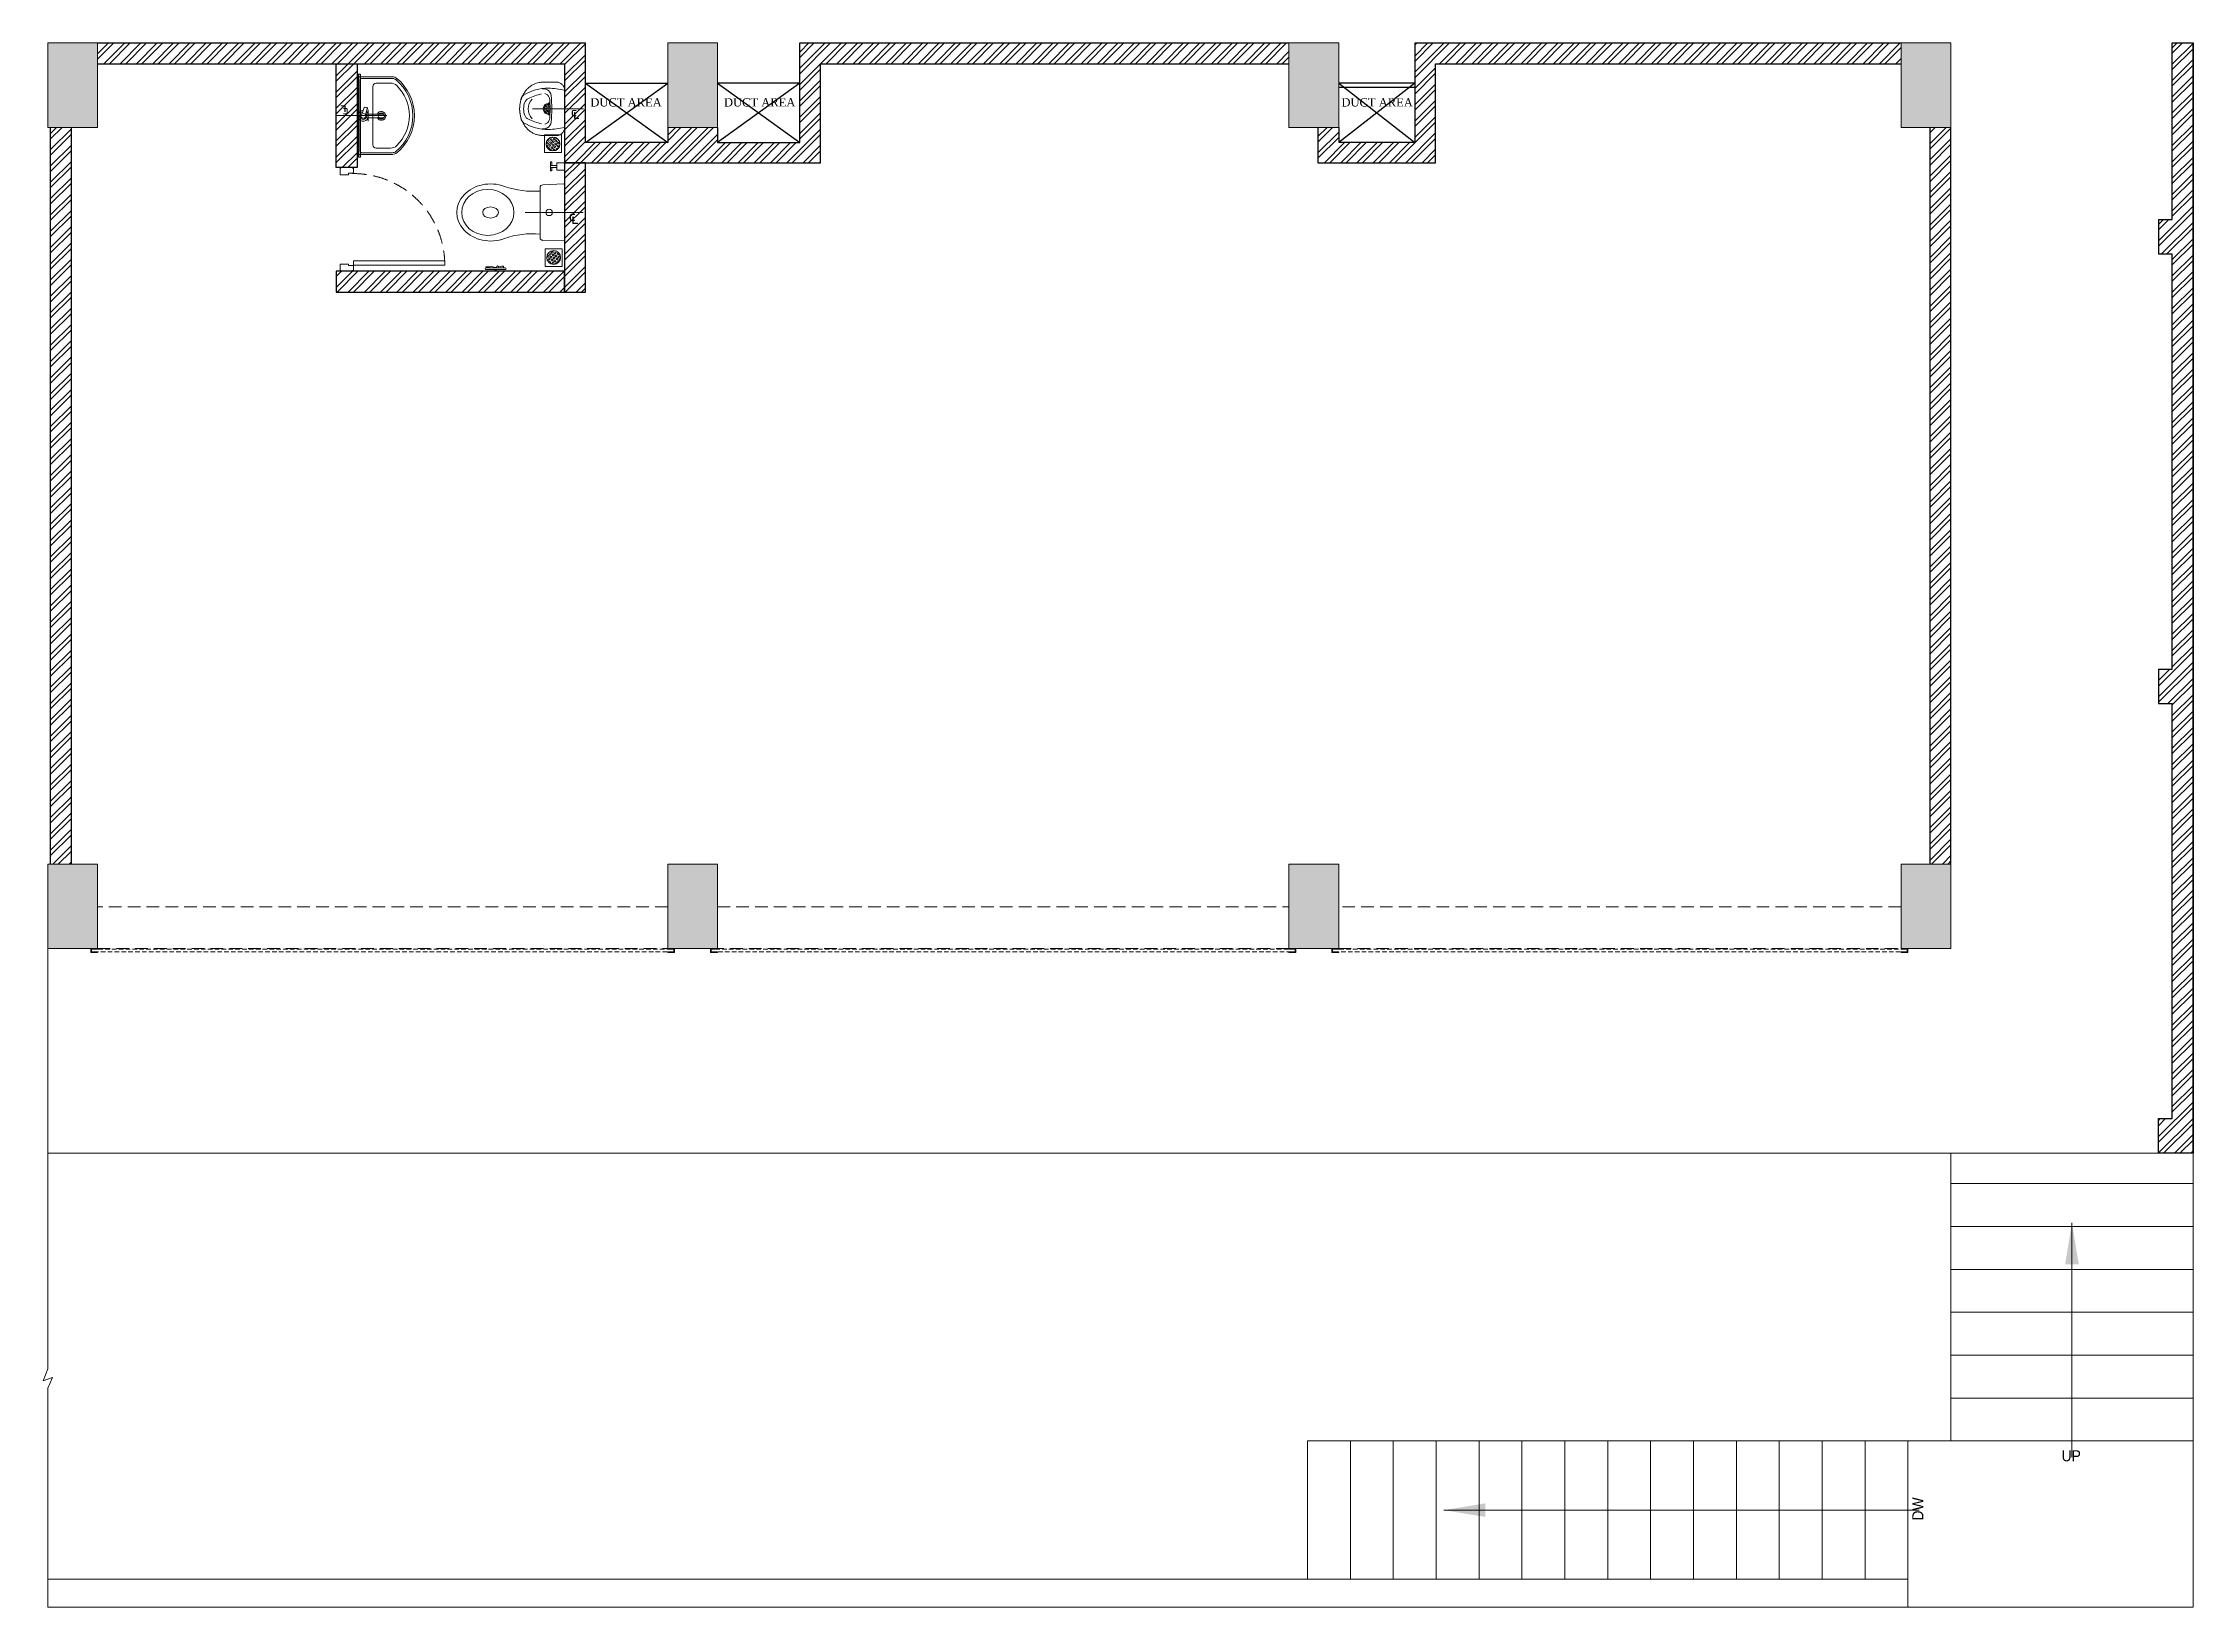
# Model space of a CAD drawing. Header units: feet. Extents: x -35 to 15505, y 0 to 11305.
import ezdxf

# ---------------------------------------------------------------- set-up
doc = ezdxf.new("R2010")
doc.units = ezdxf.units.FT
doc.header["$LTSCALE"] = 33
doc.header["$MEASUREMENT"] = 0
for name, pattern in [('a_p6_plan_L18$0$HIDDEN', [0.375, 0.25, -0.125]), ('CENTER', [2, 1.25, -0.25, 0.25, -0.25]), ('DOT2', [0.125, 0, -0.125]), ('HIDDEN', [9.525, 6.35, -3.175]), ('HIDDEN2', [4.7625, 3.175, -1.5875]), ('HIDDENX2', [0.75, 0.5, -0.25])]:
    doc.linetypes.add(name, pattern=pattern)
for name, color, linetype, lineweight in [('A-shutter', 8, 'Continuous', 18), ('beam', 90, 'Continuous', 9), ('centerline-toilets', 2, 'CENTER', 13), ('Column', 243, 'Continuous', 9), ('column hatch', 5, 'Continuous', 0), ('Door', 2, 'Continuous', 13), ('ele', 252, 'Continuous', 13), ('Fhitting', 152, 'Continuous', 30), ('LENS-DOOR', 34, 'Continuous', 20), ('LN-HATCH', 251, 'Continuous', 0), ('Mirror', 150, 'Continuous', 20), ('Panelling', 65, 'Continuous', 18), ('PARTITION', 22, 'Continuous', 30), ('rolling shutter', 1, 'Continuous', 5), ('Steps', 4, 'Continuous', 9), ('Toilet', 5, 'Continuous', 9)]:
    doc.layers.add(name, color=color, linetype=linetype, lineweight=lineweight)
doc.layers.add('A-WALL', color=1, linetype='Continuous')
doc.styles.add('RD', font='arial.ttf', dxfattribs={"width": 0.9})
doc.styles.get("Standard").update_dxf_attribs({"font": 'GILC____.TTF'})
doc.dimstyles.new('D1', dxfattribs={"dimtxt": 8, "dimasz": 5, "dimexe": 3, "dimexo": 0, "dimgap": 2, "dimtad": 1, "dimdec": 1, "dimzin": 0, "dimdsep": 46, "dimlunit": 4, "dimtxsty": 'Standard', "dimblk": 'OBLIQUE', "dimcen": 0.09, "dimadec": 0, "dimazin": 0, "dimtfac": 1, "dimtdec": 1, "dimtofl": 0, "dimtmove": 0, "dimatfit": 3, "dimfxl": 1, "dimtolj": 1, "dimtzin": 0, "dimlwd": 0, "dimlwe": 0, "dimarcsym": 0})
pattern_1 = [(45, (15505, 0), (-58.86664, 58.86664), []), (45, (15544.244, 0), (-58.86664, 58.86664), [])]

# ---------------------------------------------------------------- blocks, each defined once
blk = doc.blocks.new('_Oblique')
at = {"color": 0, "lineweight": -2}
blk.add_line((-0.5, -0.5), (0.5, 0.5), dxfattribs=at)
blk = doc.blocks.new('*U11')
at = {"layer": 'A-shutter', "color": 5, "ltscale": 10}
for points in [[(41036291, -1561539), (41036291, -1561544), (41036246, -1561544), (41036246, -1561564), (41036291, -1561564), (41036291, -1561569), (41036241, -1561569), (41036241, -1561539)], [(41040411, -1561539), (41040411, -1561544), (41040456, -1561544), (41040456, -1561564), (41040411, -1561564), (41040411, -1561569), (41040461, -1561569), (41040461, -1561539)]]:
    blk.add_lwpolyline(points, close=True, dxfattribs=at)
at = {"layer": 'A-shutter', "color": 5, "linetype": 'HIDDENX2', "ltscale": 2}
blk.add_lwpolyline([(41036246, -1561544), (41036246, -1561564), (41040456, -1561564), (41040456, -1561544)], close=True, dxfattribs=at)
blk = doc.blocks.new('*U9')
at = {"layer": 'A-shutter', "color": 5, "ltscale": 10}
for points in [[(41036291, -1561539), (41036291, -1561544), (41036246, -1561544), (41036246, -1561564), (41036291, -1561564), (41036291, -1561569), (41036241, -1561569), (41036241, -1561539)], [(41040421, -1561539), (41040421, -1561544), (41040466, -1561544), (41040466, -1561564), (41040421, -1561564), (41040421, -1561569), (41040471, -1561569), (41040471, -1561539)]]:
    blk.add_lwpolyline(points, close=True, dxfattribs=at)
at = {"layer": 'A-shutter', "color": 5, "linetype": 'HIDDENX2', "ltscale": 2}
blk.add_lwpolyline([(41036246, -1561544), (41036246, -1561564), (41040466, -1561564), (41040466, -1561544)], close=True, dxfattribs=at)
blk = doc.blocks.new('*U10')
at = {"layer": 'A-shutter', "color": 5, "ltscale": 10}
for points in [[(41036356, -1561539), (41036356, -1561544), (41036311, -1561544), (41036311, -1561564), (41036356, -1561564), (41036356, -1561569), (41036306, -1561569), (41036306, -1561539)], [(41040421, -1561539), (41040421, -1561544), (41040466, -1561544), (41040466, -1561564), (41040421, -1561564), (41040421, -1561569), (41040471, -1561569), (41040471, -1561539)]]:
    blk.add_lwpolyline(points, close=True, dxfattribs=at)
at = {"layer": 'A-shutter', "color": 5, "linetype": 'HIDDENX2', "ltscale": 2}
blk.add_lwpolyline([(41036311, -1561544), (41036311, -1561564), (41040466, -1561564), (41040466, -1561544)], close=True, dxfattribs=at)
blk = doc.blocks.new('Wash Basin')
at = {"layer": 'PARTITION', "lineweight": 9}
h = blk.add_hatch(dxfattribs=at)
h.set_pattern_fill('ANSI38', color=256, scale=70, angle=990, style=0, double=1)
h.set_pattern_definition([(315, (-64.7135, -33.325), (6.18718, 6.18718), []), (45, (-64.7135, -33.325), (6.18718, 18.56155), [21.875, -13.125])])
h.paths.add_polyline_path([(300, -22), (-300, -22), (-300, -34), (300, -34)])
at = {"layer": 'centerline-toilets', "linetype": 'HIDDEN', "ltscale": 10}
blk.add_line((0, -238), (0, 130), dxfattribs=at)
at = {"layer": 'Mirror', "ltscale": 0.5}
blk.add_lwpolyline([(-300, -34), (-300, -46), (300, -46), (300, -34)], close=True, dxfattribs=at)
at = {"layer": 'Panelling', "lineweight": 9}
blk.add_lwpolyline([(-300, -22), (-300, -34), (300, -34), (300, -22)], close=True, dxfattribs=at)
at = {"layer": 'Toilet', "ltscale": 100}
for p, q in [((-280, -32), (-280, -278)), ((-270, -22), (270, -22)), ((-268, -55), (-268, -278)), ((-258, -45), (258, -45)), ((-15, -89), (-15, -208)), ((11, -208), (11, -89)), ((268, -55), (268, -278)), ((280, -32), (280, -278))]:
    blk.add_line(p, q, dxfattribs=at)
blk.add_lwpolyline([(-235, -264, 0.191896), (-217, -309, 0.420236), (217, -309, 0.191896), (235, -264), (235, -161, 0.414214), (210, -136), (-210, -136, 0.414214), (-235, -161)], format="xyb", close=True, dxfattribs=at)
blk.add_lwpolyline([(41, -103), (-41, -103)], dxfattribs=at)
blk.add_lwpolyline([(23, -62), (58, -74, -0.414214), (61, -81), (58, -93, -0.414214), (50, -96), (16, -85)], format="xyb", dxfattribs=at)
for centre, radius in [((-2, -67), 17.5), ((-2, -197), 22.5)]:
    blk.add_circle(centre, radius, dxfattribs=at)
for centre, radius, start, end in [((-270, -32), 10, 90, 180), ((-258, -55), 10, 90, 180), ((258, -55), 10, 0, 90), ((270, -32), 10, 0, 90), ((-230, -278), 50, 180, 218.4461), ((0, -89), 348, 219.2826, 320.7174), ((-230, -278), 38, 180, 218.4461), ((0, -89), 336, 219.313, 320.687), ((-2, -197), 32.1, 113.0898, 66.246), ((-2, -197), 20.5, 128.0403, 237.2899), ((-2, -197), 20.5, 304.4733, 50.7332), ((230, -278), 38, 321.5539, 0), ((230, -278), 50, 321.5539, 0)]:
    blk.add_arc(centre, radius, start, end, dxfattribs=at)
for centre, major_axis, start_param, end_param in [((-2, -67), (0, 38.3), 4.720493, 9.081982), ((-2, -67), (-0.2, -25.6), 1.769108, 7.074098), ((-2, -67), (0, 38.3), 3.484555, 4.083576), ((-2, -208), (-9.04, 9.04), 0.785398, 3.926991)]:
    blk.add_ellipse(centre, major_axis=major_axis, ratio=1, start_param=start_param, end_param=end_param, dxfattribs=at)
at = {"layer": 'centerline-toilets', "linetype": 'DOT2', "insert": (33, 62), "char_height": 75, "width": 495.83, "attachment_point": 5, "rotation": 90}
blk.add_mtext('{\\fISOCPEUR|b0|i0|c0|p34;℄}', dxfattribs=at)
blk = doc.blocks.new('DLF-RSP-AR-CD-DWG-4DT-3113$0$X-TYPICAL TOILET UPPER FLOORS - 02$0$urinals')
at = {"layer": 'Toilet'}
for p, q in [((0, -16), (0, 8)), ((-46, -115), (46, -115)), ((0, -105), (0, -161))]:
    blk.add_line(p, q, dxfattribs=at)
blk.add_lwpolyline([(135, 0), (-135, 0, 0.036949), (-150, -116, 0.138094), (-100, -297, 0.221721), (-52, -318, 0.062656), (0, -325, 0.062656), (52, -318, 0.221721), (100, -297, 0.138094), (150, -116, 0.036949)], format="xyb", close=True, dxfattribs=at)
for centre, radius, start, end in [((-91, -153), 53.8, 148.4868, 188.6401), ((-94, -145), 47.1, 93.3708, 154.4824), ((-71, -150), 40.2, 106.7016, 169.725), ((3, -1238), 1145, 90.1625, 95.0265), ((-51, -225), 119, 89.5454, 105.8857), ((0, -996), 891, 89.9918, 93.182), ((0, -115), 40, 167.428, 12.572), ((0, -115), 33, 164.1814, 15.8186), ((0, -115), 32, 163.6049, 16.3951), ((0, -115), 22.6, 155.6653, 24.3347), ((0, -115), 14.7, 139.9109, 40.0891), ((-3, -1238), 1145, 84.9735, 89.8375), ((0, -996), 891, 86.818, 90.0082), ((51, -225), 119, 74.1143, 90.4546), ((71, -150), 40.2, 10.275, 73.2984), ((94, -145), 47.1, 25.5176, 86.6292), ((91, -153), 53.8, 351.3599, 31.5132), ((414, -38), 538, 193.994, 204.5632), ((-30, -241), 50, 204.5632, 250.4606), ((-2, -165), 97.6, 225, 270.9552), ((-2, -161), 135, 250.4606, 270.6492), ((2, -165), 97.6, 269.0448, 315), ((2, -161), 135, 269.3508, 289.5394), ((30, -241), 50, 289.5394, 335.4368), ((-414, -38), 538, 335.4368, 346.006)]:
    blk.add_arc(centre, radius, start, end, dxfattribs=at)
blk.add_open_spline([(135, 0), (105, 0), (76, 0), (-13, 0), (-73, 0), (-133, 0), (-133, 0), (-134, 0), (-134, 0), (-135, 0), (-135, 0), (-135, 0), (-135, 0), (-135, 0), (-135, 0), (-135, 0), (-135, 0), (-135, 0), (-135, 0), (-135, 0), (-135, 0), (-135, 0), (-135, 0), (-136, 0), (-136, 0), (-136, 0), (-137, 0), (-138, 0), (-138, 0), (-141, 0), (-142, 0), (-146, -1), (-149, -2), (-155, -3), (-158, -5), (-163, -7), (-166, -9), (-171, -13), (-173, -15), (-178, -19), (-180, -22), (-184, -27), (-185, -29), (-188, -35), (-189, -38), (-191, -43), (-191, -46), (-192, -50), (-192, -51), (-192, -52), (-192, -54), (-193, -56), (-193, -56), (-193, -57), (-193, -57), (-193, -57), (-193, -57), (-193, -57), (-193, -57), (-193, -57), (-193, -57), (-193, -58), (-193, -58), (-193, -58), (-193, -58), (-193, -58), (-193, -58), (-193, -58), (-193, -59), (-193, -59), (-193, -60), (-193, -61), (-193, -62), (-193, -65), (-193, -66), (-193, -72), (-193, -75), (-193, -86), (-193, -93), (-193, -114), (-193, -128), (-193, -146), (-193, -145), (-193, -149), (-193, -150), (-193, -154), (-193, -156), (-193, -159), (-193, -159), (-193, -159), (-193, -159), (-193, -160), (-193, -160), (-193, -160), (-193, -160), (-193, -160), (-193, -160), (-193, -160), (-193, -160), (-193, -160), (-193, -160), (-193, -160), (-193, -161), (-193, -161), (-193, -161), (-193, -162), (-193, -162), (-192, -164), (-192, -165), (-192, -168), (-192, -170), (-192, -176), (-191, -180), (-189, -191), (-188, -198), (-183, -212), (-180, -219), (-173, -233), (-169, -240), (-159, -253), (-154, -259), (-142, -271), (-136, -277), (-123, -287), (-115, -292), (-101, -301), (-93, -305), (-77, -311), (-69, -314), (-53, -319), (-44, -321), (-28, -323), (-20, -324), (-9, -325), (-7, -325), (-3, -325), (-1, -325), (2, -325), (4, -325), (8, -325), (11, -325), (21, -324), (27, -323), (42, -321), (50, -319), (67, -315), (75, -312), (92, -305), (100, -301), (115, -292), (123, -288), (136, -277), (143, -271), (155, -259), (160, -252), (170, -238), (174, -231), (181, -217), (184, -210), (188, -195), (190, -188), (191, -179), (191, -178), (192, -174), (192, -171), (192, -168), (192, -167), (192, -164), (192, -162), (192, -160), (192, -160), (192, -160), (192, -160), (192, -160), (192, -159), (192, -159), (192, -159), (192, -158), (192, -157), (192, -156), (192, -155), (192, -152), (192, -150), (192, -143), (192, -144), (192, -132), (192, -124), (192, -99), (192, -82), (192, -65), (192, -64), (192, -62), (192, -60), (192, -58), (192, -58), (192, -57), (192, -57), (192, -57), (192, -57), (192, -57), (192, -57), (192, -57), (192, -57), (192, -57), (192, -57), (192, -56), (192, -56), (192, -55), (192, -55), (192, -53), (192, -52), (192, -48), (191, -46), (190, -40), (189, -37), (186, -31), (184, -28), (180, -22), (178, -19), (173, -14), (170, -12), (164, -8), (161, -6), (155, -3), (151, -2), (145, -1), (142, 0), (137, 0), (136, 0), (135, 0)], degree=3, knots=[0, 0, 0, 0, 0.329607, 0.329607, 0.988822, 0.988822, 0.996691, 0.996691, 0.998638, 0.998638, 0.99992, 0.99992, 1.000227, 1.000227, 1.000534, 1.000534, 1.001148, 1.001148, 1.002375, 1.002375, 1.00483, 1.00483, 1.009739, 1.009739, 1.019558, 1.019558, 1.039196, 1.039196, 1.078472, 1.078472, 1.157024, 1.157024, 1.314128, 1.314128, 1.471232, 1.471232, 1.628335, 1.628335, 1.785439, 1.785439, 1.942543, 1.942543, 2.099647, 2.099647, 2.256751, 2.256751, 2.413855, 2.413855, 2.450944, 2.450944, 2.525122, 2.525122, 2.556641, 2.556641, 2.563699, 2.563699, 2.567479, 2.567479, 2.57001, 2.57001, 2.570783, 2.570783, 2.572328, 2.572328, 2.573873, 2.573873, 2.576964, 2.576964, 2.583145, 2.583145, 2.595507, 2.595507, 2.620232, 2.620232, 2.669681, 2.669681, 2.76858, 2.76858, 2.966376, 2.966376, 3.36197, 3.36197, 3.45996, 3.45996, 3.491387, 3.491387, 3.554241, 3.554241, 3.562213, 3.562213, 3.566829, 3.566829, 3.570018, 3.570018, 3.570684, 3.570684, 3.571294, 3.571294, 3.571904, 3.571904, 3.573124, 3.573124, 3.575564, 3.575564, 3.580444, 3.580444, 3.590203, 3.590203, 3.609723, 3.609723, 3.648762, 3.648762, 3.72684, 3.72684, 3.861362, 3.861362, 3.995884, 3.995884, 4.130406, 4.130406, 4.264928, 4.264928, 4.39945, 4.39945, 4.533972, 4.533972, 4.668494, 4.668494, 4.803016, 4.803016, 4.937539, 4.937539, 5.072061, 5.072061, 5.118026, 5.118026, 5.144558, 5.144558, 5.17109, 5.17109, 5.224154, 5.224154, 5.330281, 5.330281, 5.468863, 5.468863, 5.607445, 5.607445, 5.746027, 5.746027, 5.884609, 5.884609, 6.023191, 6.023191, 6.161773, 6.161773, 6.300355, 6.300355, 6.438937, 6.438937, 6.577519, 6.577519, 6.602876, 6.602876, 6.653589, 6.653589, 6.673028, 6.673028, 6.711906, 6.711906, 6.713712, 6.713712, 6.715518, 6.715518, 6.719129, 6.719129, 6.726351, 6.726351, 6.740796, 6.740796, 6.769686, 6.769686, 6.827466, 6.827466, 6.943027, 6.943027, 7.174147, 7.174147, 7.636387, 7.636387, 7.659394, 7.659394, 7.705407, 7.705407, 7.71212, 7.71212, 7.713128, 7.713128, 7.714137, 7.714137, 7.716153, 7.716153, 7.720185, 7.720185, 7.728249, 7.728249, 7.744378, 7.744378, 7.776636, 7.776636, 7.841152, 7.841152, 7.970184, 7.970184, 8.14844, 8.14844, 8.326696, 8.326696, 8.504953, 8.504953, 8.683209, 8.683209, 8.861465, 8.861465, 9.039722, 9.039722, 9.217978, 9.217978, 9.283185, 9.283185, 9.283185, 9.283185], dxfattribs=at)
blk = doc.blocks.new('jALI')
at = {"layer": 'Toilet', "ltscale": 5}
h = blk.add_hatch(dxfattribs=at)
h.set_pattern_fill('HEX', color=256, scale=50, angle=135, double=1)
h.set_pattern_definition([(135, (-344825.863, 460708.187), (-7.65465545, -7.65465545), [6.25, -12.5]), (255, (-344825.863, 460708.187), (10.4564538, -2.80179835), [6.25, -12.5]), (195, (-344830.282, 460712.606), (2.80179835, -10.4564538), [6.25, -12.5])])
edge = h.paths.add_edge_path()
edge.add_arc((-393188, 163648), 50, -90, 270)
blk.add_lwpolyline([(-393250, 163582), (-393126, 163582), (-393126, 163709), (-393250, 163709)], close=True, dxfattribs=at)
blk.add_circle((-393188, 163648), 50, dxfattribs=at)
blk = doc.blocks.new('Urinal')
at = {"layer": 'centerline-toilets', "linetype": 'HIDDEN', "ltscale": 10}
blk.add_line((0, 231), (0, -137), dxfattribs=at)
at = {"layer": 'Fhitting', "lineweight": 0, "ltscale": 0.5, "rotation": 180}
blk.add_blockref('DLF-RSP-AR-CD-DWG-4DT-3113$0$X-TYPICAL TOILET UPPER FLOORS - 02$0$urinals', (0, 0), dxfattribs=at)
at = {"layer": 'Fhitting', "lineweight": 0, "ltscale": 0.5, "xscale": -1, "rotation": 90}
blk.add_blockref('jALI', (163394, -393104), dxfattribs=at)
at = {"layer": 'centerline-toilets', "linetype": 'DOT2', "insert": (-31, -69), "char_height": 75, "width": 495.83, "attachment_point": 5, "rotation": 270}
blk.add_mtext('{\\fISOCPEUR|b0|i0|c0|p34;℄}', dxfattribs=at)
blk = doc.blocks.new('WC')
at = {"layer": 'centerline-toilets', "linetype": 'HIDDEN', "ltscale": 10}
blk.add_line((0, 286), (0, -135), dxfattribs=at)
at = {"layer": 'Toilet'}
for p, q in [((-419, 507), (-425, 507)), ((-425, 507), (-425, 489)), ((-419, 489), (-425, 489)), ((-419, 507), (-419, 489)), ((-419, 504), (-413, 504)), ((-419, 492), (-413, 492)), ((-413, 567), (-413, 429)), ((-401, 567), (-401, 429)), ((-206, 6), (-202, 157)), ((181, 177), (-183, 177)), ((206, 6), (200, 157)), ((-200, 0), (200, 0))]:
    blk.add_line(p, q, dxfattribs=at)
at = {"layer": 'Toilet', "ltscale": 100}
for p, q in [((366, 103), (300, 103)), ((300, 92), (300, 103)), ((326, 92), (300, 92)), ((307, 0), (307, 57)), ((359, 57), (307, 57)), ((326, 103), (326, 57)), ((340, 103), (340, 57)), ((366, 92), (340, 92)), ((359, 57), (359, 0)), ((366, 92), (366, 103)), ((359, 0), (307, 0))]:
    blk.add_line(p, q, dxfattribs=at)
at = {"layer": 'Toilet'}
blk.add_circle((0, 112), 22.9, dxfattribs=at)
for centre, radius, start, end in [((-407, 567), 6, 0, 180), ((-407, 429), 6, 180, 0), ((-776, 231), 622, 354.997, 19.0619), ((776, 226), 623, 160.5196, 184.5617), ((-182, 158), 19.3, 90.3509, 180.8981), ((180, 158), 19.3, 359.1019, 89.6491), ((-200, 6), 5.72, 177.9546, 270), ((200, 6), 5.72, 270, 2.0454)]:
    blk.add_arc(centre, radius, start, end, dxfattribs=at)
at = {"layer": 'Toilet', "extrusion": (0, 0, -1)}
for centre, major_axis, ratio, start_param, end_param in [((0, 534), (0, -245), 0.842028, 7.436326, 11.41323), ((0, 535), (0, -57.2), 0.7, 1.570796326794896, 7.853981633974482)]:
    blk.add_ellipse(centre, major_axis=major_axis, ratio=ratio, start_param=start_param, end_param=end_param, dxfattribs=at)
blk.add_ellipse((0, 555), major_axis=(0, -189), ratio=0.878788, dxfattribs=at)
at = {"layer": 'Toilet'}
blk.add_open_spline([(-401, 441), (-397, 441), (-384, 439), (-389, 459), (-396, 480), (-386, 478), (-386, 491), (-403, 487), (-385, 532), (-396, 547), (-391, 570), (-397, 569), (-401, 568)], degree=3, knots=[0, 0, 0, 0, 9.744972, 33.823887, 47.583551, 49.497915, 60.560502, 63.822284, 93.508019, 135.756925, 141.904352, 150.301906, 150.301906, 150.301906, 150.301906], dxfattribs=at)
at = {"layer": 'Fhitting', "lineweight": 0, "ltscale": 0.5, "rotation": 270}
blk.add_blockref('jALI', (-163973, -393109), dxfattribs=at)
at = {"layer": 'centerline-toilets', "linetype": 'DOT2', "insert": (-36, -57), "char_height": 85.83, "width": 567.4, "attachment_point": 5, "rotation": 270}
blk.add_mtext('{\\fISOCPEUR|b0|i0|c0|p34;℄}', dxfattribs=at)
blk = doc.blocks.new('*U8')
at = {"layer": 'LENS-DOOR'}
for p, q in [((547492, 1778574), (547492, 1779235)), ((547523, 1779235), (547492, 1779235)), ((547523, 1779235), (547523, 1778574)), ((547447, 1778569), (547452, 1778569)), ((547447, 1778484), (547447, 1778569)), ((547452, 1778574), (547489, 1778574)), ((547452, 1778569), (547452, 1778574)), ((547489, 1778540), (547489, 1778574)), ((547523, 1778574), (547492, 1778574)), ((548192, 1778574), (548156, 1778574)), ((548156, 1778540), (548156, 1778574)), ((548192, 1778569), (548192, 1778574)), ((548197, 1778569), (548192, 1778569)), ((548197, 1778484), (548197, 1778569)), ((547447, 1778484), (547452, 1778484)), ((547452, 1778479), (547452, 1778484)), ((547452, 1778479), (547499, 1778479)), ((547489, 1778540), (547499, 1778540)), ((547499, 1778479), (547499, 1778540)), ((548145, 1778479), (548145, 1778540)), ((548156, 1778540), (548145, 1778540)), ((548192, 1778479), (548145, 1778479)), ((548192, 1778479), (548192, 1778484)), ((548197, 1778484), (548192, 1778484))]:
    blk.add_line(p, q, dxfattribs=at)
at = {"layer": 'LENS-DOOR', "color": 7, "linetype": 'HIDDEN2', "extrusion": (0, 0, -1)}
blk.add_ellipse((547492, 1778574), major_axis=(661, 0), ratio=1, start_param=-1.570791, end_param=0.051209, dxfattribs=at)

msp = doc.modelspace()

# ---------------------------------------------------------------- hatches: boundary and pattern name
at = {"layer": 'column hatch'}
h = msp.add_hatch(color=8, dxfattribs=at)
h.dxf.hatch_style = 1
h.paths.add_polyline_path([(360, 11305), (0, 11305), (0, 10695), (360, 10695)])
h.paths.add_polyline_path([(360, 5370), (0, 5370), (0, 4760), (360, 4760)])
h.paths.add_polyline_path([(4840, 5370), (4480, 5370), (4480, 4760), (4840, 4760)])
h.paths.add_polyline_path([(9330, 5370), (8970, 5370), (8970, 4760), (9330, 4760)])
h.paths.add_polyline_path([(13755, 5370), (13395, 5370), (13395, 4760), (13755, 4760)])
h.paths.add_polyline_path([(13755, 11305), (13395, 11305), (13395, 10695), (13755, 10695)])
h.paths.add_polyline_path([(9330, 11305), (8970, 11305), (8970, 10695), (9330, 10695)])
h.paths.add_polyline_path([(4840, 11305), (4480, 11305), (4480, 10695), (4840, 10695)])
at = {"layer": 'LN-HATCH'}
h = msp.add_hatch(dxfattribs=at)
h.set_pattern_fill('ANSI32', color=256, scale=222)
h.set_pattern_definition(pattern_1)
h.paths.add_polyline_path([(15255, 3530), (15255, 3280), (15505, 3280), (15505, 11305), (15355, 11305), (15355, 10030), (15255, 10030), (15255, 9780), (15355, 9780), (15355, 6780), (15255, 6780), (15255, 6530), (15355, 6530), (15355, 3530)])
h.paths.add_polyline_path([(13605, 10695), (13605, 5370), (13755, 5370), (13755, 10695)])
h.paths.add_polyline_path([(13395, 11155), (13395, 11305), (9880, 11305), (9880, 10585), (9330, 10585), (9330, 10695), (9180, 10695), (9180, 10440), (10030, 10440), (10030, 11155)])
h.paths.add_polyline_path([(170, 10695), (20, 10695), (20, 5370), (170, 5370)])
h.paths.add_polyline_path([(3735, 10440), (5585, 10440), (5585, 11155), (8970, 11155), (8970, 11305), (5435, 11305), (5435, 10585), (4840, 10585), (4840, 10695), (4480, 10695), (4480, 10585), (3885, 10585), (3885, 11305), (360, 11305), (360, 11155), (3735, 11155)])
h = msp.add_hatch(dxfattribs=at)
h.set_pattern_fill('ANSI32', color=256, scale=222)
h.set_pattern_definition(pattern_1)
h.paths.add_polyline_path([(3735, 9655), (2085, 9655), (2085, 9505), (3735, 9505)])
h.paths.add_polyline_path([(3885, 10440), (3735, 10440), (3735, 9505), (3885, 9505)])
h.paths.add_polyline_path([(2235, 10405), (2085, 10405), (2085, 11155), (2235, 11155)])

# ---------------------------------------------------------------- linework, layer by layer
at = {"layer": 'A-WALL'}
for p, q in [((360, 11305), (3885, 11305)), ((3885, 10585), (3885, 11305)), ((5435, 10585), (5435, 11305)), ((5435, 11305), (8970, 11305)), ((9880, 11305), (9880, 10585)), ((9880, 11305), (13395, 11305)), ((15355, 10030), (15355, 11305)), ((15355, 11305), (15505, 11305)), ((15505, 11305), (15505, 3280)), ((15505, 3280), (15505, 11305)), ((360, 11155), (3735, 11155)), ((3735, 11155), (3735, 10440)), ((5585, 10440), (5585, 11155)), ((5585, 11155), (8970, 11155)), ((10030, 10440), (10030, 11155)), ((10030, 11155), (13395, 11155)), ((3885, 11015), (4480, 11015)), ((3885, 11015), (4480, 10585)), ((3885, 10585), (4480, 11015)), ((5435, 11015), (4840, 11015)), ((5435, 11015), (4840, 10585)), ((4840, 11015), (5435, 10585)), ((9880, 11015), (9330, 11015)), ((9880, 11015), (9330, 10585)), ((9330, 11015), (9880, 10585)), ((9330, 10985), (9880, 10985)), ((20, 5370), (20, 10695)), ((170, 5370), (170, 10695)), ((4480, 10585), (3885, 10585)), ((4480, 10695), (4480, 10585)), ((4840, 10695), (4840, 10585)), ((4840, 10585), (5435, 10585)), ((9180, 10695), (9180, 10440)), ((9330, 10695), (9330, 10585)), ((9880, 10585), (9330, 10585)), ((13605, 5370), (13605, 10695)), ((13755, 5370), (13755, 10695)), ((3735, 10440), (5585, 10440)), ((9180, 10440), (10030, 10440)), ((15255, 10030), (15255, 9780)), ((15255, 10030), (15355, 10030)), ((15255, 9780), (15355, 9780)), ((15355, 6780), (15355, 9780)), ((15255, 6780), (15255, 6530)), ((15255, 6780), (15355, 6780)), ((15255, 6530), (15355, 6530)), ((15355, 3530), (15355, 6530)), ((15255, 3280), (15255, 3530)), ((15255, 3530), (15355, 3530)), ((15505, 3280), (15255, 3280))]:
    msp.add_line(p, q, dxfattribs=at)
for points in [[(2235, 10405), (2085, 10405), (2085, 11155), (2235, 11155)], [(3885, 10440), (3735, 10440), (3735, 9505), (3885, 9505)], [(3735, 9655), (2085, 9655), (2085, 9505), (3735, 9505)]]:
    msp.add_lwpolyline(points, close=True, dxfattribs=at)
at = {"layer": 'beam', "linetype": 'a_p6_plan_L18$0$HIDDEN', "lineweight": 5, "ltscale": 11}
for points in [[(360, 4760), (4480, 4760), (4480, 5060), (360, 5060)], [(8970, 4760), (4840, 4760), (4840, 5060), (8970, 5060)], [(9330, 4760), (13395, 4760), (13395, 5060), (9330, 5060)]]:
    msp.add_lwpolyline(points, close=True, dxfattribs=at)
at = {"layer": 'Column'}
for points in [[(0, 10695), (360, 10695), (360, 11305), (0, 11305)], [(4480, 10695), (4840, 10695), (4840, 11305), (4480, 11305)], [(8970, 10695), (9330, 10695), (9330, 11305), (8970, 11305)], [(13395, 10695), (13755, 10695), (13755, 11305), (13395, 11305)], [(0, 4760), (360, 4760), (360, 5370), (0, 5370)], [(4480, 4760), (4840, 4760), (4840, 5370), (4480, 5370)], [(8970, 4760), (9330, 4760), (9330, 5370), (8970, 5370)], [(13395, 4760), (13755, 4760), (13755, 5370), (13395, 5370)]]:
    msp.add_lwpolyline(points, close=True, dxfattribs=at)
at = {"layer": 'Steps'}
for p, q in [((0, 1721), (0, 4760)), ((0, 3280), (15505, 3280)), ((20, 3280), (15505, 3280)), ((13755, 3060), (13755, 3280)), ((15505, 3280), (15505, 3060)), ((15505, 3060), (13755, 3060)), ((13755, 3060), (13755, 2750)), ((15505, 2750), (15505, 3060)), ((13755, 2750), (15505, 2750)), ((13755, 2750), (13755, 2440)), ((15505, 2440), (15505, 2750)), ((13755, 2440), (15505, 2440)), ((13755, 2440), (13755, 2130)), ((15505, 2130), (15505, 2440)), ((13755, 2130), (15505, 2130)), ((13755, 2130), (13755, 1820)), ((15505, 1820), (15505, 2130)), ((0, 1721), (-35, 1636)), ((13755, 1820), (15505, 1820)), ((13755, 1820), (13755, 1510)), ((15505, 1510), (15505, 1820)), ((-35, 1636), (34, 1659)), ((34, 1659), (0, 1582)), ((0, 1582), (0, 0)), ((13755, 1510), (15505, 1510)), ((13755, 1510), (13755, 1200)), ((15505, 1200), (15505, 1510)), ((13755, 1200), (9105, 1200)), ((9105, 1200), (9105, 200)), ((9415, 1200), (9415, 200)), ((9725, 1200), (9725, 200)), ((10035, 1200), (10035, 200)), ((10345, 1200), (10345, 200)), ((10655, 1200), (10655, 200)), ((10965, 1200), (10965, 200)), ((11275, 1200), (11275, 200)), ((11585, 1200), (11585, 200)), ((11895, 1200), (11895, 200)), ((12205, 1200), (12205, 200)), ((12515, 1200), (12515, 200)), ((12825, 1200), (12825, 200)), ((13135, 1200), (13135, 200)), ((13445, 1200), (13445, 200)), ((13755, 1200), (15505, 1200)), ((15505, 0), (15505, 1200)), ((0, 200), (13445, 200)), ((13445, 200), (13445, 0)), ((13445, 0), (0, 0)), ((13445, 0), (15505, 0))]:
    msp.add_line(p, q, dxfattribs=at)

# ---------------------------------------------------------------- block references
at = {"layer": 'Door', "xscale": -1, "rotation": 270}
msp.add_blockref('*U8', (-1776366, -537792), dxfattribs=at)
at = {"layer": 'ele', "color": 0, "lineweight": -2}
for name, p, rotation in [('Wash Basin', (2213, 10780), 90), ('Urinal', (3735, 10829), 89.99999999999999), ('WC', (3735, 10080), 89.99999999999999)]:
    msp.add_blockref(name, p, dxfattribs=dict(at, rotation=rotation))
at = {"layer": 'rolling shutter', "color": 2, "xscale": -1}
for name, p in [('*U11', (41040771, 1566299)), ('*U10', (41049751, 1566299))]:
    msp.add_blockref(name, p, dxfattribs=at)
at = {"layer": 'rolling shutter', "color": 2}
msp.add_blockref('*U9', (-41031451, 1566299), dxfattribs=at)

# ---------------------------------------------------------------- texts
at = {"layer": 'A-WALL', "char_height": 60, "width": 516.56, "attachment_point": 2}
for insert in [(4179, 10906, 2195), (5145, 10906, 2195), (9608, 10906, 2195)]:
    msp.add_mtext('{\\fBookman Old Style|b0|i0|c0|p18;DUCT AREA}', dxfattribs=dict(at, insert=insert))
at = {"layer": 'Steps', "insert": (14555, 1133), "char_height": 120, "width": 251.64, "attachment_point": 1, "style": 'RD'}
msp.add_mtext('{\\H0.66667x;UP} ', dxfattribs=at)
at = {"layer": 'Steps', "insert": (13476, 625), "char_height": 120, "width": 251.64, "attachment_point": 1, "rotation": 90, "style": 'RD'}
msp.add_mtext('{\\H0.66667x;DW}', dxfattribs=at)

# ---------------------------------------------------------------- leaders
at = {"layer": 'Steps'}
for points in [[(14630, 2777), (14630, 1084)], [(10091, 700), (13525, 700)]]:
    msp.add_leader(points, dimstyle='D1', override={"dimasz": 300, "dimtad": 0}, dxfattribs=at)

doc.saveas('drawing.dxf')
